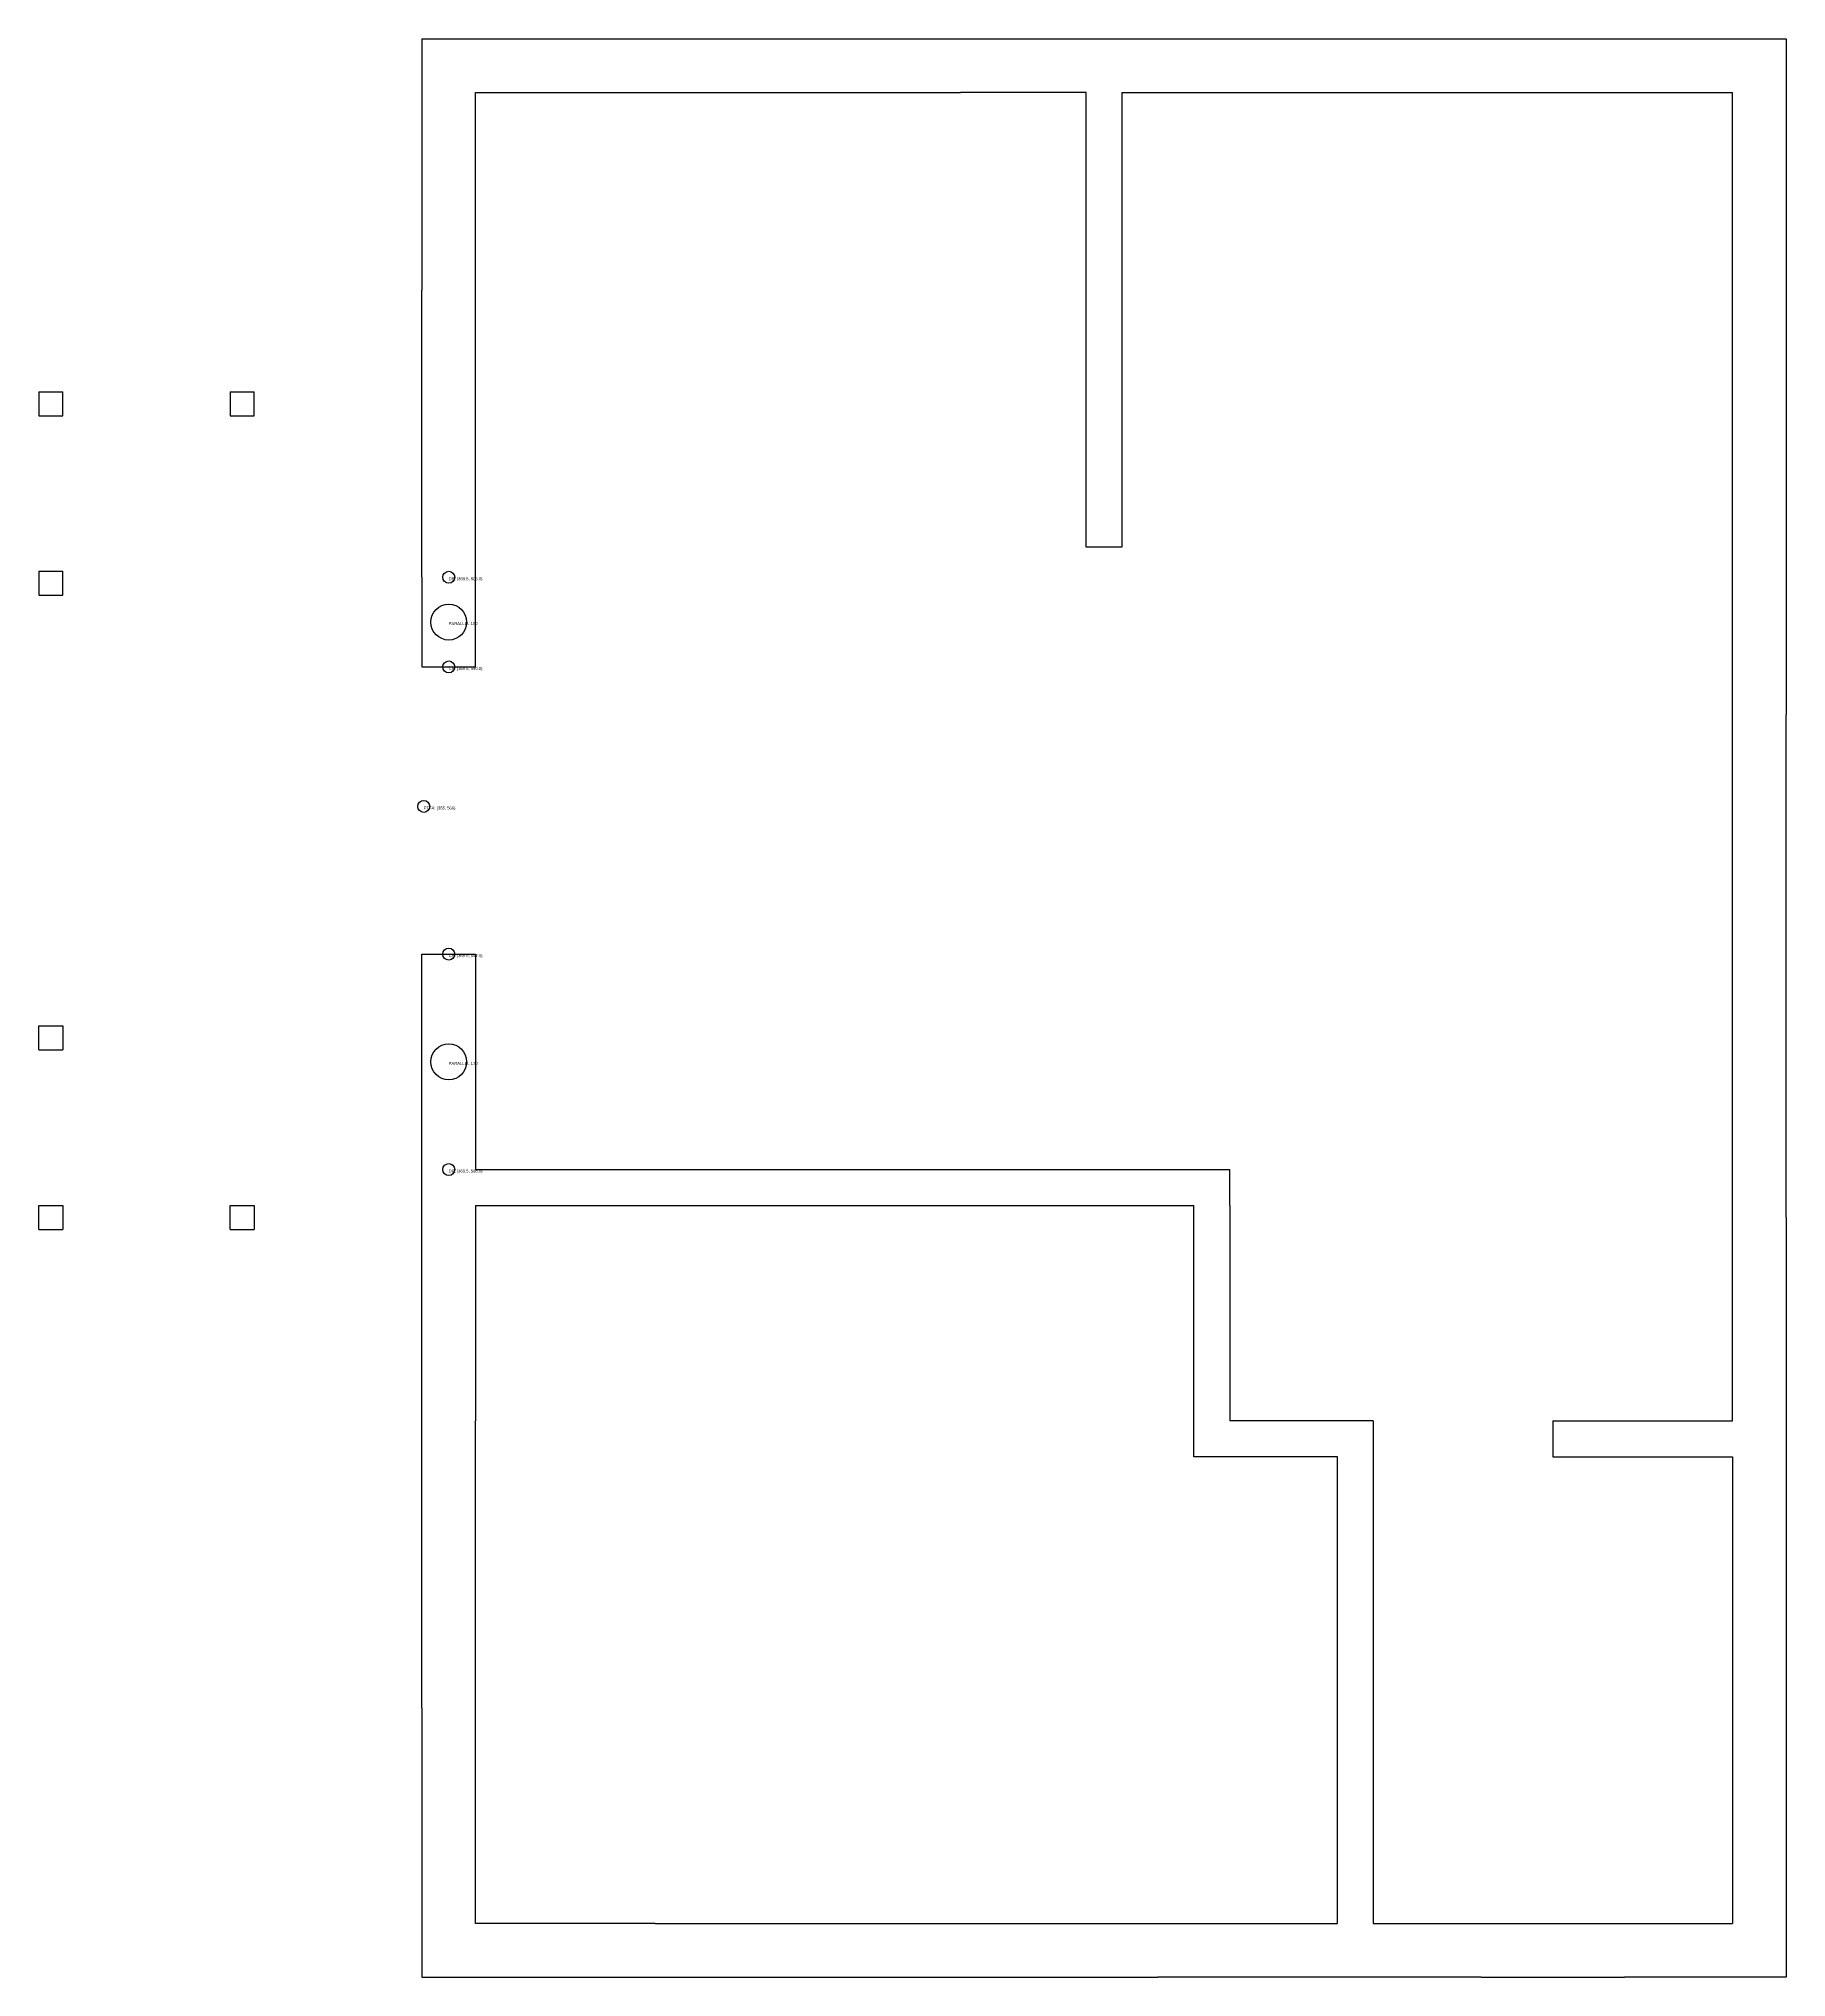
# Model space of a CAD drawing. Header units: metres. Extents: x 301 to 593, y 371 to 695.
import ezdxf

# ---------------------------------------------------------------- set-up
doc = ezdxf.new("R2010")
doc.units = ezdxf.units.M

msp = doc.modelspace()

# ---------------------------------------------------------------- linework, layer by layer
for p, q in [((365, 695), (365, 653)), ((365, 695), (407, 695)), ((407, 695), (455, 695)), ((455, 695), (593, 695)), ((593, 695), (593, 582)), ((374, 653), (374, 686)), ((374, 686), (407, 686)), ((407, 686), (455, 686)), ((476, 686), (455, 686)), ((476, 610), (476, 686)), ((482, 686), (482, 610)), ((482, 686), (584, 686)), ((584, 582), (584, 686)), ((365, 605), (365, 653)), ((374, 605), (374, 653)), ((301, 636), (301, 632)), ((301, 636), (305, 636)), ((305, 632), (305, 636)), ((333, 636), (333, 632)), ((333, 636), (337, 636)), ((337, 632), (337, 636)), ((301, 632), (305, 632)), ((333, 632), (337, 632)), ((482, 610), (476, 610)), ((301, 606), (301, 602)), ((301, 606), (305, 606)), ((305, 602), (305, 606)), ((365, 605), (365, 590)), ((374, 590), (374, 605)), ((301, 602), (305, 602)), ((365, 590), (374, 590)), ((584, 498), (584, 582)), ((593, 498), (593, 582)), ((365, 464), (365, 542)), ((365, 542), (374, 542)), ((374, 542), (374, 506)), ((301, 526), (301, 530)), ((301, 530), (305, 530)), ((305, 530), (305, 526)), ((301, 526), (305, 526)), ((374, 506), (500, 506)), ((500, 500), (500, 506)), ((301, 496), (301, 500)), ((301, 500), (305, 500)), ((305, 500), (305, 496)), ((333, 496), (333, 500)), ((333, 500), (337, 500)), ((337, 500), (337, 496)), ((374, 500), (374, 464)), ((374, 500), (494, 500)), ((494, 464), (494, 500)), ((500, 500), (500, 464)), ((301, 496), (305, 496)), ((333, 496), (337, 496)), ((584, 464), (584, 498)), ((593, 498), (593, 371)), ((365, 416), (365, 464)), ((374, 416), (374, 464)), ((494, 458), (494, 464)), ((524, 464), (500, 464)), ((524, 464), (524, 452)), ((554, 464), (554, 458)), ((554, 464), (584, 464)), ((518, 458), (494, 458)), ((518, 380), (518, 458)), ((524, 458), (524, 380)), ((554, 458), (584, 458)), ((584, 458), (584, 380)), ((365, 416), (365, 371)), ((374, 380), (374, 416)), ((404, 380), (374, 380)), ((404, 380), (488, 380)), ((488, 380), (518, 380)), ((524, 380), (542, 380)), ((542, 380), (566, 380)), ((566, 380), (584, 380)), ((365, 371), (404, 371)), ((404, 371), (488, 371)), ((542, 371), (488, 371)), ((542, 371), (566, 371)), ((593, 371), (566, 371))]:
    msp.add_line(p, q)
at = {"layer": 'debug', "color": 2}
for centre in [(369.5, 605), (369.5, 590), (369.5, 542), (369.5, 506)]:
    msp.add_circle(centre, 1, dxfattribs=at)
at = {"layer": 'debug', "color": 5}
for centre in [(369.5, 597.5), (369.5, 524)]:
    msp.add_circle(centre, 3, dxfattribs=at)
at = {"layer": 'debug', "color": 3}
msp.add_circle((365.33, 566.69), 1, dxfattribs=at)

# ---------------------------------------------------------------- texts
at = {"layer": 'debug', "char_height": 0.5, "attachment_point": 1}
for s, insert in [('DP: (369.5, 605.0)', (369.5, 605)), ('PARALLEL 190', (369.5, 597.5)), ('CP: (369.5, 590.0)', (369.5, 590)), ('PTFA: (365, 566)', (365.33, 566.69)), ('CP: (369.5, 542.0)', (369.5, 542)), ('PARALLEL 170', (369.5, 524)), ('DP: (369.5, 506.0)', (369.5, 506))]:
    msp.add_mtext(s, dxfattribs=dict(at, insert=insert))

doc.saveas('drawing.dxf')
